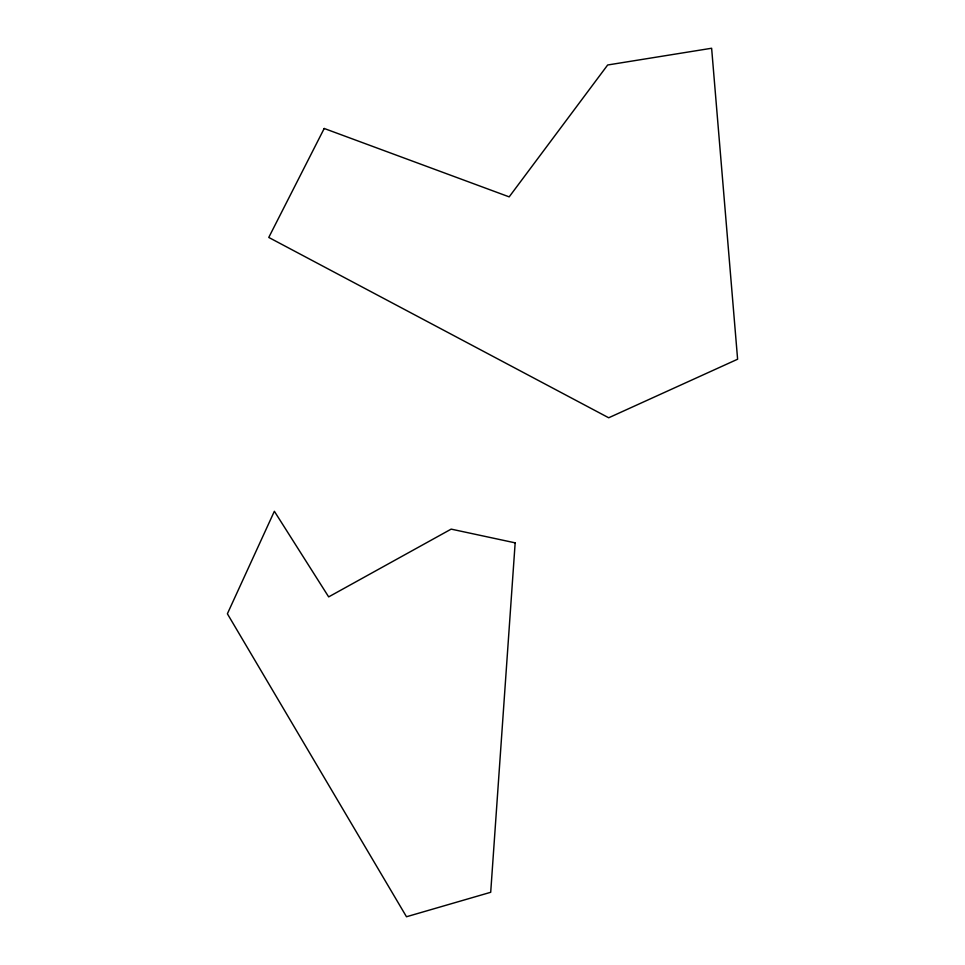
<?xml version="1.0" encoding="UTF-8"?>
<svg xmlns="http://www.w3.org/2000/svg" width="965" height="965" viewBox="0 0 965 965"><rect width="100%" height="100%" fill="white"/><g stroke="black" fill="none" stroke-linecap="round" stroke-linejoin="round"><path stroke-width="1.45" d="M515.165 542.849L490.703 892.287L406.482 916.75L227.39 613.776L274.362 511.269L328.667 596.889L451.162 529.122L515.165 542.849M324.204 128.478L268.765 237.438L608.698 417.773L737.61 359.221L711.627 48.25L607.66 64.993L509.182 196.872L324.204 128.478"/></g></svg>
